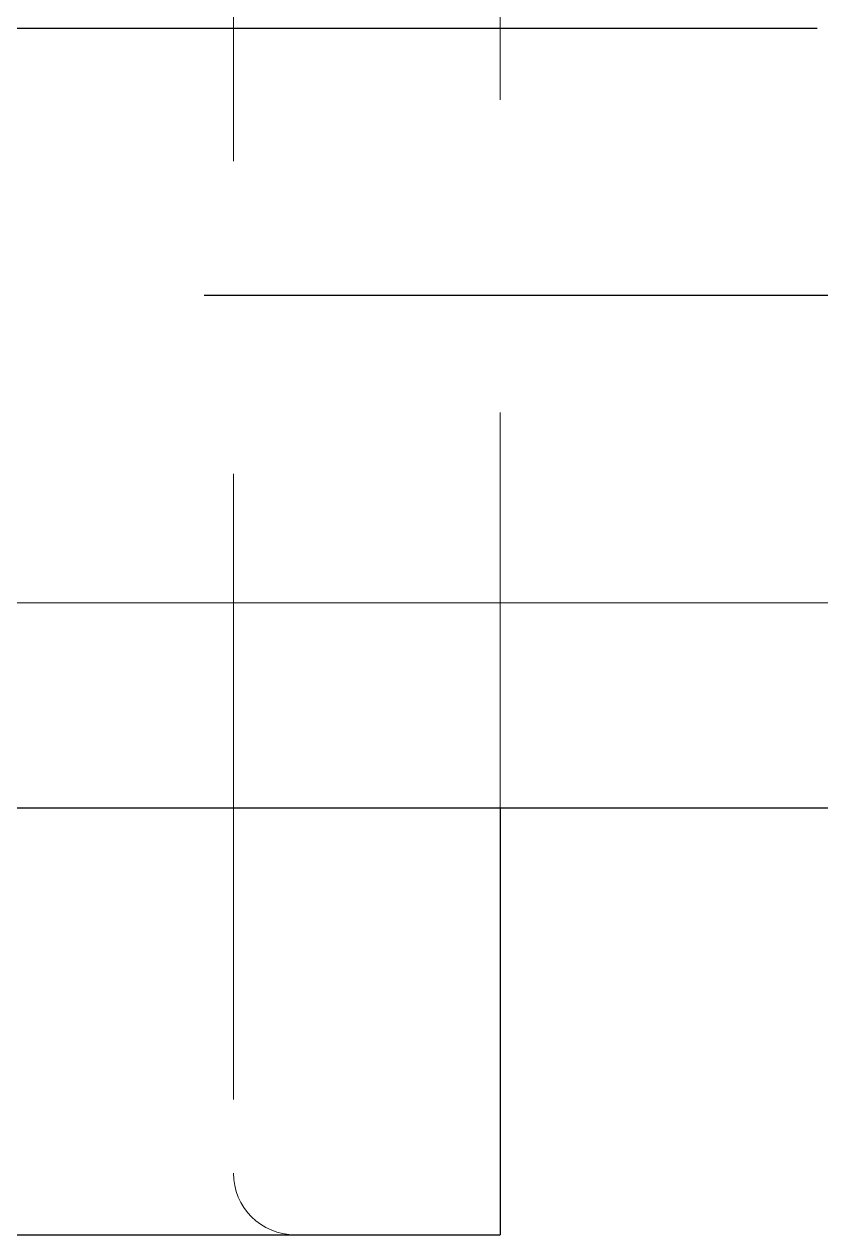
# Model space of a CAD drawing. Header units: millimetres. Extents: x 0 to 38884, y -3675 to 8056.
# Drawn here: x 9690.96 to 9710.36, y -1251.67 to -1222.17 of the extents above; entities that cross this region are included whole.
import ezdxf

# ---------------------------------------------------------------- set-up
doc = ezdxf.new("R2010")
doc.units = ezdxf.units.MM
doc.header["$LTSCALE"] = 2.4
doc.linetypes.add('HIDDEN', pattern=[9.525, 6.35, -3.175])
doc.layers.add('04_HIDDEN', color=2, linetype='HIDDEN', lineweight=13)
doc.layers.add('10_DRAFT', color=8, linetype='Continuous', lineweight=0, plot=False)

# ---------------------------------------------------------------- blocks, each defined once
blk = doc.blocks.new('MUCFC207a_1')
at = {"color": 0}
for p, q in [((-31.723, -7), (31.723, -7)), ((16.786, -13.5), (51.391, -13.5)), ((42.5, -26), (-42.5, -26)), ((24, -26), (24, -36.4)), ((-24, -36.4), (24, -36.4))]:
    blk.add_line(p, q, dxfattribs=at)
at = {"layer": '04_HIDDEN', "color": 0}
for p, q in [((24, 6.5), (24, -26)), ((17.5, 5), (17.5, -34.9))]:
    blk.add_line(p, q, dxfattribs=at)
blk.add_arc((19, -34.9), 1.5, 180, 270, dxfattribs=at)
at = {"layer": '10_DRAFT'}
blk.add_line((34.583, -21), (-34.583, -21), dxfattribs=at)

msp = doc.modelspace()

# ---------------------------------------------------------------- block references
at = {"color": 4}
msp.add_blockref('MUCFC207a_1', (9678.5568, -1215.2679), dxfattribs=at)

doc.saveas('drawing.dxf')
